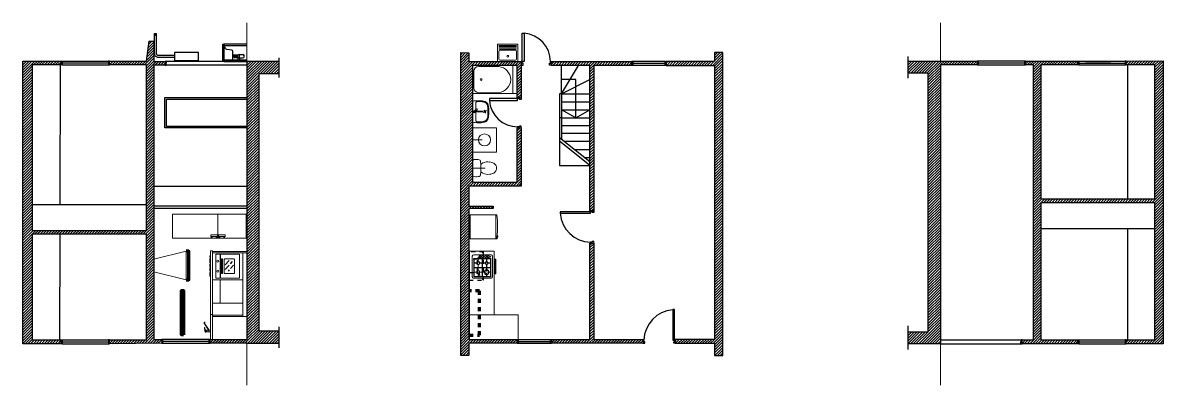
# Model space of a CAD drawing. Header units: metres. Extents: x -1.7 to 60.7, y -1.7 to 73.3.
# Drawn here: x 32.41 to 60.7, y 28.2 to 37.2 of the extents above; entities that cross this region are included whole.
import ezdxf

# ---------------------------------------------------------------- set-up
doc = ezdxf.new("R2010")
doc.units = ezdxf.units.M
doc.header["$LTSCALE"] = 5
doc.header["$MEASUREMENT"] = 0
for name, pattern in [('ACAD_ISO02W100', [15, 12, -3]), ('CENTER', [2, 1.25, -0.25, 0.25, -0.25]), ('HIDDEN', [0.375, 0.25, -0.125]), ('TRATTOPUNTO', [1, 0.5, -0.25, 0, -0.25])]:
    doc.linetypes.add(name, pattern=pattern)
for name, color, linetype, lineweight in [('A-ELEV-IDEN', 3, 'HIDDEN', 18), ('A-ELEV-MBE2', 4, 'Continuous', 25), ('A-FURN', 8, 'Continuous', 18), ('linea_terra', 160, 'Continuous', 18)]:
    doc.layers.add(name, color=color, linetype=linetype, lineweight=lineweight)
for name, color, linetype in [('campitura', 253, 'Continuous'), ('muri dietro', 130, 'Continuous'), ('muro sezione', 10, 'Continuous'), ('porte_finestre', 80, 'Continuous'), ('riflessi vetro', 253, 'Continuous')]:
    doc.layers.add(name, color=color, linetype=linetype)
pattern_1 = [(225, (42.231833, 29.31999), (0.03358757, -0.03358757), [])]

msp = doc.modelspace()

# ---------------------------------------------------------------- hatches: boundary and pattern name
at = {"layer": 'campitura'}
h = msp.add_hatch(dxfattribs=at)
h.set_pattern_fill('ANSI31', color=256, scale=0.38)
h.set_pattern_definition(pattern_1)
h.paths.add_polyline_path([(32.406, 29.228), (32.638, 29.228), (33.357, 29.228), (33.357, 29.323), (32.638, 29.323), (32.638, 31.946), (35.472, 31.945), (35.472, 29.323), (34.557, 29.323), (34.557, 29.227), (35.852, 29.238), (35.852, 29.334), (35.657, 29.334), (35.657, 36.141), (35.937, 36.141), (35.937, 36.237), (35.657, 36.237), (35.657, 36.737), (35.537, 36.737), (35.477, 36.247), (34.557, 36.247), (34.557, 36.151), (35.472, 36.151), (35.472, 32.041), (32.638, 32.041), (32.638, 36.151), (33.357, 36.151), (33.357, 36.247), (32.638, 36.247), (32.406, 36.247)])
h.paths.add_polyline_path([(37.052, 29.238), (37.967, 29.238), (37.967, 29.334), (37.052, 29.334)])
h = msp.add_hatch(dxfattribs=at)
h.set_pattern_fill('ANSI31', color=256, scale=0.38)
h.set_pattern_definition(pattern_1)
h.paths.add_polyline_path([(37.967, 29.334), (37.967, 29.238), (38.267, 29.238), (38.767, 29.238), (38.767, 29.538), (38.267, 29.538), (38.267, 35.937), (38.767, 35.937), (38.767, 36.237), (37.967, 36.237)])
h = msp.add_hatch(dxfattribs=at)
h.set_pattern_fill('ANSI31', color=256, scale=0.38)
h.set_pattern_definition(pattern_1)
h.paths.add_polyline_path([(45.521, 36.14), (46.474, 36.14), (46.474, 32.528), (46.569, 32.528), (46.569, 36.14), (47.519, 36.14), (47.519, 36.236), (45.521, 36.236)])
h.paths.add_polyline_path([(48.369, 36.14), (49.569, 36.14), (49.569, 29.333), (48.594, 29.333), (48.594, 29.317), (48.594, 29.317), (48.594, 29.237), (49.569, 29.237), (49.569, 28.937), (49.773, 28.937), (49.773, 36.459), (49.569, 36.46), (49.569, 36.236), (48.369, 36.236)])
h.paths.add_polyline_path([(45.524, 29.237), (47.794, 29.237), (47.794, 29.333), (46.569, 29.333), (46.569, 31.728), (46.474, 31.728), (46.474, 29.333), (45.524, 29.333)])
h.paths.add_polyline_path([(43.27, 28.937), (43.474, 28.937), (43.474, 29.237), (44.674, 29.237), (44.674, 29.333), (43.474, 29.333), (43.474, 32.584), (44.075, 32.584), (44.075, 32.641), (43.474, 32.641), (43.474, 33.141), (44.771, 33.141), (44.771, 34.588), (44.672, 34.588), (44.672, 33.238), (43.561, 33.238), (43.561, 36.138), (44.674, 36.138), (44.674, 35.338), (44.771, 35.338), (44.771, 36.236), (43.474, 36.236), (43.474, 36.454), (43.27, 36.46)])
h = msp.add_hatch(dxfattribs=at)
h.set_pattern_fill('ANSI31', color=256, scale=0.38)
h.set_pattern_definition(pattern_1)
h.paths.add_polyline_path([(54.371, 35.946), (54.871, 35.946), (54.871, 29.526), (54.371, 29.526), (54.371, 29.226), (54.871, 29.226), (55.171, 29.226), (55.171, 36.15), (55.171, 36.246), (54.371, 36.246)])
h = msp.add_hatch(dxfattribs=at)
h.set_pattern_fill('ANSI31', color=256, scale=0.38)
h.set_pattern_definition(pattern_1)
h.paths.add_polyline_path([(55.171, 36.15), (56.086, 36.15), (56.086, 36.246), (55.171, 36.246)])
h.paths.add_polyline_path([(57.481, 29.323), (57.196, 29.323), (57.196, 29.226), (58.581, 29.226), (58.581, 29.322), (57.666, 29.322), (57.666, 32.727), (58.436, 32.727), (60.49, 32.727), (60.49, 29.322), (59.781, 29.322), (59.781, 29.226), (60.698, 29.226), (60.698, 36.256), (59.781, 36.246), (59.781, 36.151), (60.49, 36.151), (60.49, 32.822), (57.666, 32.822), (57.666, 36.151), (58.581, 36.15), (58.581, 36.246), (57.66, 36.246), (57.286, 36.246), (57.286, 36.15), (57.481, 36.15)])

# ---------------------------------------------------------------- linework, layer by layer
for p, q in [((33.382, 36.247), (34.532, 36.247)), ((48.344, 36.236), (47.519, 36.236)), ((58.606, 36.246), (59.756, 36.246)), ((33.382, 36.199), (34.532, 36.199)), ((33.382, 36.151), (34.532, 36.151)), ((48.344, 36.14), (47.519, 36.14)), ((58.606, 36.198), (59.756, 36.198)), ((58.606, 36.15), (59.756, 36.151)), ((45.724, 35.436), (45.724, 34.836)), ((45.774, 35.436), (45.774, 34.836)), ((45.774, 34.836), (45.724, 34.836)), ((45.724, 34.836), (45.724, 34.341)), ((45.774, 34.836), (45.774, 34.301)), ((45.774, 34.644), (46.474, 34.644)), ((45.724, 33.654), (46.474, 33.654)), ((33.382, 29.323), (34.532, 29.323)), ((33.382, 29.275), (34.532, 29.275)), ((33.382, 29.227), (34.532, 29.227)), ((44.674, 29.333), (45.524, 29.333)), ((44.674, 29.237), (45.524, 29.237)), ((58.606, 29.322), (59.756, 29.322)), ((58.606, 29.274), (59.756, 29.274)), ((58.606, 29.226), (59.756, 29.226))]:
    msp.add_line(p, q)
at = {"linetype": 'TRATTOPUNTO'}
for p, q in [((38.767, 35.837), (38.767, 36.326)), ((54.371, 35.818), (54.371, 36.356)), ((38.767, 29.129), (38.767, 29.643)), ((54.371, 29.08), (54.371, 29.672))]:
    msp.add_line(p, q, dxfattribs=at)
at = {"ltscale": 0.1}
for p, q in [((33.897, 36.199), (34.532, 36.199)), ((58.769, 36.199), (59.403, 36.199)), ((33.897, 29.275), (34.532, 29.275)), ((58.769, 29.275), (59.403, 29.275))]:
    msp.add_line(p, q, dxfattribs=at)
at = {"linetype": 'Continuous'}
for p, q in [((48.344, 36.188), (47.545, 36.188)), ((44.699, 29.286), (45.499, 29.286))]:
    msp.add_line(p, q, dxfattribs=at)
at = {"linetype": 'HIDDEN'}
msp.add_line((45.724, 34.341), (45.724, 33.654), dxfattribs=at)
for points in [[(33.357, 36.247), (33.382, 36.247), (33.382, 36.151), (33.357, 36.151)], [(34.557, 36.247), (34.532, 36.247), (34.532, 36.151), (34.557, 36.151)], [(47.544, 36.14), (47.519, 36.14), (47.519, 36.236), (47.544, 36.236)], [(48.369, 36.14), (48.344, 36.14), (48.344, 36.236), (48.369, 36.236)], [(58.581, 36.246), (58.606, 36.246), (58.606, 36.15), (58.581, 36.15)], [(59.781, 36.247), (59.756, 36.247), (59.756, 36.151), (59.781, 36.151)], [(33.357, 29.323), (33.382, 29.323), (33.382, 29.227), (33.357, 29.227)], [(34.557, 29.323), (34.532, 29.323), (34.532, 29.227), (34.557, 29.227)], [(44.674, 29.333), (44.699, 29.333), (44.699, 29.237), (44.674, 29.237)], [(45.499, 29.333), (45.524, 29.333), (45.524, 29.237), (45.499, 29.237)], [(58.581, 29.322), (58.606, 29.322), (58.606, 29.226), (58.581, 29.226)], [(59.781, 29.322), (59.756, 29.322), (59.756, 29.226), (59.781, 29.226)]]:
    msp.add_lwpolyline(points, close=True)
for points in [[(35.937, 36.141), (35.962, 36.141), (35.962, 36.191), (35.972, 36.191), (35.972, 36.237), (35.937, 36.237), (35.937, 36.141)], [(56.086, 36.15), (57.286, 36.15), (57.286, 36.246), (56.086, 36.246)], [(56.116, 36.15), (56.116, 36.246)], [(57.256, 36.246), (57.256, 36.15)], [(45.774, 35.436), (45.774, 36.14)], [(45.774, 35.436), (46.193, 36.14)], [(57.256, 36.198), (56.116, 36.198)], [(45.774, 35.436), (46.474, 35.792)], [(46.124, 34.836), (46.124, 35.788), (45.774, 35.788)], [(45.774, 35.436), (45.724, 35.436)], [(45.774, 35.436), (46.474, 35.436)], [(45.774, 35.236), (46.474, 35.236)], [(45.774, 35.036), (46.474, 35.036)], [(46.124, 34.836), (45.774, 35.036)], [(45.774, 34.836), (46.474, 34.836)], [(46.124, 34.836), (46.474, 35.036)], [(45.774, 34.454), (46.474, 34.454)], [(45.833, 34.254), (46.474, 34.254)], [(46.083, 34.054), (46.474, 34.054)], [(46.333, 33.854), (46.474, 33.854)], [(35.852, 29.238), (37.052, 29.238), (37.052, 29.334), (35.852, 29.334)], [(35.882, 29.238), (35.882, 29.334)], [(37.022, 29.285), (35.882, 29.285)], [(37.022, 29.334), (37.022, 29.238)], [(57.196, 29.322), (57.171, 29.322), (57.171, 29.272), (57.161, 29.272), (57.161, 29.226), (57.196, 29.226), (57.196, 29.322)]]:
    msp.add_lwpolyline(points)
for points in [[(46.474, 33.741), (45.724, 34.341)], [(46.474, 33.654), (45.724, 34.254)]]:
    msp.add_lwpolyline(points, dxfattribs=at)
at = {"layer": 'A-ELEV-IDEN', "linetype": 'Continuous'}
msp.add_lwpolyline([(37.967, 36.117), (37.967, 36.237)], dxfattribs=at)
at = {"layer": 'A-ELEV-MBE2'}
msp.add_line((43.561, 35.438), (43.561, 33.238), dxfattribs=at)
at = {"layer": 'A-FURN'}
for p, q in [((44.186, 36.661), (44.186, 36.241)), ((44.681, 36.666), (44.191, 36.666)), ((44.656, 36.636), (44.216, 36.636)), ((44.656, 36.606), (44.216, 36.606)), ((44.656, 36.576), (44.216, 36.576)), ((44.656, 36.546), (44.216, 36.546)), ((44.626, 36.516), (44.246, 36.516)), ((44.686, 36.241), (44.686, 36.661)), ((44.216, 36.486), (44.216, 36.296)), ((44.246, 36.266), (44.626, 36.266)), ((44.656, 36.296), (44.656, 36.486)), ((43.597, 35.993), (43.597, 35.787)), ((43.717, 36.113), (44.218, 36.113)), ((44.561, 35.437), (44.561, 36.137)), ((43.597, 35.581), (43.597, 35.787)), ((43.561, 35.437), (44.561, 35.437)), ((43.717, 35.461), (44.218, 35.461)), ((44.561, 35.437), (44.674, 35.437)), ((43.568, 35.251), (43.561, 35.25)), ((43.604, 35.255), (43.568, 35.251)), ((43.629, 35.258), (43.604, 35.255)), ((43.667, 35.261), (43.629, 35.258)), ((43.643, 35.192), (43.642, 35.18)), ((43.642, 35.043), (43.642, 35.18)), ((43.646, 35.216), (43.643, 35.204)), ((43.643, 35.204), (43.643, 35.192)), ((43.652, 35.225), (43.646, 35.216)), ((43.66, 35.233), (43.652, 35.225)), ((43.672, 35.238), (43.66, 35.233)), ((43.698, 35.262), (43.667, 35.261)), ((43.69, 35.241), (43.672, 35.238)), ((43.713, 35.242), (43.69, 35.241)), ((43.735, 35.263), (43.698, 35.262)), ((43.735, 35.242), (43.713, 35.242)), ((43.76, 35.263), (43.735, 35.263)), ((43.766, 35.241), (43.735, 35.242)), ((43.779, 35.261), (43.76, 35.263)), ((43.784, 35.24), (43.766, 35.241)), ((43.813, 35.257), (43.779, 35.261)), ((43.803, 35.237), (43.784, 35.24)), ((43.824, 35.234), (43.803, 35.237)), ((43.837, 35.252), (43.813, 35.257)), ((43.841, 35.23), (43.824, 35.234)), ((43.862, 35.246), (43.837, 35.252)), ((43.856, 35.226), (43.841, 35.23)), ((43.871, 35.221), (43.856, 35.226)), ((43.875, 35.242), (43.862, 35.246)), ((43.884, 35.214), (43.871, 35.221)), ((43.888, 35.236), (43.875, 35.242)), ((43.897, 35.205), (43.884, 35.214)), ((43.899, 35.229), (43.888, 35.236)), ((43.904, 35.198), (43.897, 35.205)), ((43.91, 35.221), (43.899, 35.229)), ((43.911, 35.191), (43.904, 35.198)), ((43.921, 35.211), (43.91, 35.221)), ((43.917, 35.183), (43.911, 35.191)), ((43.922, 35.174), (43.917, 35.183)), ((43.929, 35.202), (43.921, 35.211)), ((43.927, 35.165), (43.922, 35.174)), ((43.931, 35.155), (43.927, 35.165)), ((43.936, 35.192), (43.929, 35.202)), ((43.934, 35.143), (43.931, 35.155)), ((43.936, 35.13), (43.934, 35.143)), ((43.942, 35.181), (43.936, 35.192)), ((43.939, 35.115), (43.936, 35.13)), ((43.941, 35.099), (43.939, 35.115)), ((43.942, 35.081), (43.941, 35.099)), ((43.947, 35.171), (43.942, 35.181)), ((43.951, 35.159), (43.947, 35.171)), ((43.955, 35.147), (43.951, 35.159)), ((43.958, 35.13), (43.955, 35.147)), ((43.96, 35.111), (43.958, 35.13)), ((43.963, 35.091), (43.96, 35.111)), ((43.964, 35.07), (43.963, 35.091)), ((43.603, 34.994), (43.654, 35.058)), ((43.614, 34.983), (43.677, 35.037)), ((43.633, 34.978), (43.799, 34.982)), ((43.634, 35), (43.799, 35.004)), ((43.642, 35), (43.642, 35.007)), ((43.642, 34.978), (43.642, 34.797)), ((43.773, 34.981), (43.772, 35.003)), ((43.912, 35.019), (43.83, 34.967)), ((43.847, 35.03), (43.897, 34.952)), ((43.922, 34.803), (43.917, 34.794)), ((43.927, 34.812), (43.922, 34.803)), ((43.931, 34.822), (43.927, 34.812)), ((43.934, 34.834), (43.931, 34.822)), ((43.936, 34.847), (43.934, 34.834)), ((43.939, 34.862), (43.936, 34.847)), ((43.941, 34.878), (43.939, 34.862)), ((43.942, 34.896), (43.941, 34.878)), ((43.943, 35.065), (43.942, 35.081)), ((43.943, 34.912), (43.942, 34.896)), ((43.942, 34.795), (43.947, 34.806)), ((43.944, 35.047), (43.943, 35.065)), ((43.944, 34.93), (43.943, 34.912)), ((43.945, 35.027), (43.944, 35.047)), ((43.945, 34.95), (43.944, 34.93)), ((43.945, 35.006), (43.945, 35.027)), ((43.945, 34.988), (43.945, 35.006)), ((43.945, 34.988), (43.945, 34.971)), ((43.945, 34.971), (43.945, 34.95)), ((43.947, 34.806), (43.951, 34.818)), ((43.951, 34.818), (43.955, 34.83)), ((43.955, 34.83), (43.958, 34.847)), ((43.958, 34.847), (43.96, 34.866)), ((43.96, 34.866), (43.963, 34.886)), ((43.963, 34.886), (43.964, 34.907)), ((43.965, 35.05), (43.964, 35.071)), ((43.964, 34.906), (43.965, 34.927)), ((43.966, 35.027), (43.965, 35.05)), ((43.965, 34.927), (43.966, 34.95)), ((43.966, 35.004), (43.966, 35.028)), ((43.966, 34.988), (43.966, 35.004)), ((43.966, 34.973), (43.966, 34.988)), ((43.966, 34.949), (43.966, 34.973)), ((43.561, 34.727), (43.568, 34.726)), ((43.568, 34.726), (43.604, 34.722)), ((43.604, 34.722), (43.629, 34.719)), ((43.629, 34.719), (43.667, 34.716)), ((43.643, 34.785), (43.642, 34.797)), ((43.643, 34.773), (43.643, 34.785)), ((43.646, 34.761), (43.643, 34.773)), ((43.652, 34.752), (43.646, 34.761)), ((43.66, 34.744), (43.652, 34.752)), ((43.672, 34.738), (43.66, 34.744)), ((43.667, 34.716), (43.698, 34.715)), ((43.69, 34.736), (43.672, 34.738)), ((43.713, 34.735), (43.69, 34.736)), ((43.698, 34.715), (43.735, 34.713)), ((43.735, 34.734), (43.713, 34.735)), ((43.766, 34.736), (43.735, 34.734)), ((43.735, 34.713), (43.76, 34.714)), ((43.76, 34.714), (43.779, 34.716)), ((43.784, 34.737), (43.766, 34.736)), ((43.779, 34.716), (43.813, 34.72)), ((43.803, 34.74), (43.784, 34.737)), ((43.824, 34.743), (43.803, 34.74)), ((43.813, 34.72), (43.837, 34.725)), ((43.841, 34.747), (43.824, 34.743)), ((43.837, 34.725), (43.862, 34.731)), ((43.856, 34.751), (43.841, 34.747)), ((43.871, 34.756), (43.856, 34.751)), ((43.862, 34.731), (43.875, 34.735)), ((43.884, 34.763), (43.871, 34.756)), ((43.875, 34.735), (43.888, 34.741)), ((43.897, 34.772), (43.884, 34.763)), ((43.888, 34.741), (43.899, 34.748)), ((43.904, 34.779), (43.897, 34.772)), ((43.899, 34.748), (43.91, 34.756)), ((43.911, 34.786), (43.904, 34.779)), ((43.91, 34.756), (43.921, 34.766)), ((43.917, 34.794), (43.911, 34.786)), ((43.921, 34.766), (43.929, 34.775)), ((43.929, 34.775), (43.936, 34.785)), ((43.936, 34.785), (43.942, 34.795)), ((43.772, 33.588), (43.772, 33.683)), ((43.775, 33.687), (43.823, 33.717)), ((43.88, 33.588), (43.561, 33.588)), ((43.772, 33.588), (43.772, 33.494)), ((43.775, 33.49), (43.823, 33.46)), ((37.246, 32.445), (37.247, 31.852)), ((37.967, 32.504), (37.967, 31.964)), ((55.171, 32.504), (55.171, 31.964)), ((37.967, 31.454), (37.967, 30.914)), ((43.491, 31.528), (44.101, 31.528)), ((44.101, 31.528), (44.101, 29.943)), ((55.171, 31.453), (55.171, 30.913)), ((37.045, 31.264), (37.045, 31.345)), ((37.045, 31.264), (37.05, 31.264)), ((37.045, 31.135), (37.045, 31.215)), ((37.045, 31.215), (37.05, 31.215)), ((37.05, 31.264), (37.057, 31.285)), ((37.05, 31.215), (37.057, 31.195)), ((37.051, 31.295), (37.057, 31.335)), ((37.051, 31.185), (37.057, 31.145)), ((37.06, 31.295), (37.06, 31.335)), ((37.06, 31.245), (37.06, 31.285)), ((37.06, 31.195), (37.06, 31.235)), ((37.06, 31.145), (37.06, 31.185)), ((43.598, 31.133), (43.598, 31.324)), ((43.602, 31.133), (43.602, 31.324)), ((43.612, 31.338), (43.806, 31.338)), ((43.612, 31.334), (43.806, 31.334)), ((43.68, 31.232), (43.68, 31.229)), ((43.705, 31.254), (43.701, 31.254)), ((43.701, 31.207), (43.705, 31.207)), ((43.727, 31.229), (43.727, 31.232)), ((43.805, 31.334), (43.805, 30.9)), ((44.001, 31.338), (43.806, 31.338)), ((44.001, 31.334), (43.806, 31.334)), ((43.808, 31.334), (43.808, 30.9)), ((43.89, 31.232), (43.89, 31.229)), ((43.937, 31.229), (43.937, 31.232)), ((37.045, 31.034), (37.045, 31.114)), ((37.045, 31.034), (37.05, 31.034)), ((37.045, 30.904), (37.045, 30.985)), ((37.045, 30.985), (37.05, 30.985)), ((37.05, 31.034), (37.057, 31.054)), ((37.05, 30.985), (37.057, 30.964)), ((37.051, 31.064), (37.057, 31.104)), ((37.051, 30.954), (37.057, 30.914)), ((37.06, 31.064), (37.06, 31.104)), ((37.06, 31.014), (37.06, 31.054)), ((37.06, 30.964), (37.06, 31.004)), ((37.06, 30.914), (37.06, 30.954)), ((43.598, 31.102), (43.598, 30.91)), ((43.602, 31.102), (43.602, 30.91)), ((43.612, 30.9), (43.806, 30.9)), ((43.612, 30.897), (43.806, 30.897)), ((44.001, 30.9), (43.806, 30.9)), ((44.001, 30.897), (43.806, 30.897))]:
    msp.add_line(p, q, dxfattribs=at)
for points in [[(43.561, 34.588), (43.561, 33.988), (44.156, 33.988), (44.156, 34.588), (43.561, 34.588)], [(43.561, 34.288), (43.803, 34.288)], [(37.947, 31.852), (37.947, 31.852), (36.122, 31.851), (36.121, 32.446), (37.946, 32.447), (37.947, 31.852)], [(37.947, 32.438), (37.967, 32.438), (37.967, 32.417), (37.947, 32.417)], [(43.508, 32.426), (44.164, 32.426)], [(44.164, 31.831), (43.508, 31.831), (43.508, 32.426)], [(44.145, 32.426), (44.145, 32.426), (44.145, 31.831)], [(37.239, 31.891), (37.239, 31.931), (37.068, 31.931), (37.068, 31.891), (37.239, 31.891)], [(37.103, 31.851), (37.103, 31.851), (37.103, 31.891), (37.082, 31.891), (37.082, 31.851)], [(37.224, 31.852), (37.224, 31.852), (37.224, 31.891), (37.203, 31.891), (37.203, 31.852)], [(37.428, 31.892), (37.428, 31.932), (37.258, 31.932), (37.258, 31.892), (37.428, 31.892)], [(37.293, 31.852), (37.293, 31.852), (37.293, 31.892), (37.272, 31.892), (37.272, 31.852)], [(37.413, 31.852), (37.413, 31.852), (37.413, 31.892), (37.393, 31.892), (37.393, 31.852)], [(37.947, 31.861), (37.967, 31.861), (37.967, 31.882), (37.947, 31.882)], [(44.164, 31.831), (44.172, 31.831), (44.172, 31.831)], [(35.657, 31.011), (36.463, 30.813), (36.463, 31.522), (35.657, 31.327)], [(37.116, 29.951), (37.116, 31.536), (37.065, 31.536), (37.065, 29.951)], [(37.116, 31.515), (37.967, 31.515), (37.967, 31.515)], [(37.116, 31.485), (37.965, 31.485)], [(37.782, 31.448), (37.782, 31.448), (37.782, 30.854), (37.193, 30.854), (37.193, 31.448), (37.782, 31.448)], [(37.301, 30.854), (37.301, 31.448)], [(37.311, 30.854), (37.311, 31.448)], [(37.865, 29.931), (37.865, 31.485)], [(37.965, 29.903), (37.965, 31.515)], [(37.967, 30.884), (37.967, 31.484)], [(43.491, 29.335), (43.491, 31.528)], [(37.065, 31.335), (37.045, 31.335), (37.045, 31.345), (37.065, 31.345)], [(37.065, 31.285), (37.045, 31.285), (37.045, 31.295), (37.065, 31.295)], [(37.065, 31.235), (37.045, 31.235), (37.045, 31.245), (37.065, 31.245)], [(37.065, 31.185), (37.045, 31.185), (37.045, 31.195), (37.065, 31.195)], [(37.065, 31.135), (37.045, 31.135), (37.045, 31.145), (37.065, 31.145)], [(37.338, 30.967), (37.359, 30.967), (37.359, 31.335), (37.338, 31.335), (37.338, 30.967)], [(43.602, 31.232), (43.68, 31.232)], [(43.602, 31.229), (43.602, 31.229), (43.68, 31.229)], [(43.612, 31.122), (43.701, 31.122)], [(43.701, 31.254), (43.701, 31.334)], [(43.701, 31.027), (43.701, 31.207)], [(43.705, 31.254), (43.705, 31.334)], [(43.705, 31.027), (43.705, 31.207)], [(43.705, 31.122), (43.805, 31.122)], [(43.727, 31.232), (43.89, 31.232)], [(43.727, 31.229), (43.89, 31.229)], [(43.808, 31.122), (43.911, 31.122)], [(43.911, 31.254), (43.911, 31.334)], [(43.911, 31.254), (43.915, 31.254)], [(43.911, 31.027), (43.911, 31.207)], [(43.911, 31.207), (43.915, 31.207)], [(43.915, 31.254), (43.915, 31.334)], [(43.915, 31.027), (43.915, 31.207)], [(43.937, 31.232), (44.011, 31.232)], [(43.937, 31.229), (44.011, 31.229)], [(44.101, 30.96), (44.101, 30.96), (44.141, 30.96), (44.141, 31.328), (44.101, 31.328)], [(44.101, 30.98), (44.121, 30.98), (44.121, 31.308), (44.101, 31.308)], [(37.065, 31.104), (37.045, 31.104), (37.045, 31.114), (37.065, 31.114)], [(37.065, 31.054), (37.045, 31.054), (37.045, 31.064), (37.065, 31.064)], [(37.065, 31.004), (37.045, 31.004), (37.045, 31.014), (37.065, 31.014)], [(37.065, 30.954), (37.045, 30.954), (37.045, 30.964), (37.065, 30.964)], [(37.065, 30.904), (37.045, 30.904), (37.045, 30.914), (37.065, 30.914)], [(43.602, 31.005), (43.602, 31.005), (43.68, 31.005)], [(43.602, 31.002), (43.68, 31.002)], [(43.612, 31.119), (43.701, 31.119)], [(43.612, 31.115), (43.701, 31.115)], [(43.612, 31.112), (43.701, 31.112)], [(43.68, 31.002), (43.68, 31.005)], [(43.701, 31.027), (43.705, 31.027)], [(43.701, 30.9), (43.701, 30.98)], [(43.701, 30.98), (43.705, 30.98)], [(43.705, 31.119), (43.805, 31.119)], [(43.705, 31.115), (43.805, 31.115)], [(43.705, 31.112), (43.805, 31.112)], [(43.705, 30.9), (43.705, 30.98)], [(43.726, 31.005), (43.89, 31.005)], [(43.726, 31.002), (43.726, 31.005)], [(43.726, 31.002), (43.89, 31.002)], [(43.808, 31.119), (43.911, 31.119)], [(43.808, 31.115), (43.911, 31.115)], [(43.808, 31.112), (43.911, 31.112)], [(43.89, 31.005), (43.89, 31.002)], [(43.911, 31.027), (43.915, 31.027)], [(43.911, 30.9), (43.911, 30.98)], [(43.911, 30.98), (43.915, 30.98)], [(43.915, 30.9), (43.915, 30.98)], [(43.937, 31.005), (44.011, 31.005)], [(43.937, 31.005), (43.937, 31.002)], [(43.937, 31.002), (44.011, 31.002)], [(37.116, 30.817), (37.865, 30.817)], [(37.305, 30.237), (37.305, 30.817)], [(37.116, 30.237), (37.865, 30.237)], [(37.967, 30.134), (37.967, 30.104)], [(55.171, 30.133), (55.171, 30.103)], [(36.922, 29.747), (36.922, 29.761)], [(37.065, 29.339), (37.065, 29.953), (37.116, 29.953)], [(37.116, 29.339), (37.116, 29.953)], [(37.116, 29.88), (37.116, 29.951)], [(37.116, 29.933), (37.116, 29.933), (37.865, 29.933), (37.865, 29.903)], [(37.116, 29.903), (37.865, 29.903)], [(37.865, 29.903), (37.965, 29.903), (37.965, 29.339)], [(43.491, 29.943), (44.693, 29.943), (44.693, 29.333), (43.974, 29.333)], [(37.056, 29.523), (36.946, 29.523), (36.946, 29.564), (37.056, 29.564)], [(36.966, 29.523), (36.966, 29.564)], [(37.005, 29.523), (37.005, 29.564)], [(37.065, 29.519), (37.056, 29.519), (37.056, 29.569), (37.065, 29.569), (37.065, 29.519)], [(55.171, 29.333), (55.171, 29.363)]]:
    msp.add_lwpolyline(points, dxfattribs=at)
for points in [[(44.169, 31.871), (44.176, 31.871, 0.416684), (44.189, 31.885), (44.189, 31.898, 0.409441), (44.176, 31.911), (44.174, 31.911)], [(37.065, 31.379), (37.054, 31.379, -0.414214), (37.05, 31.382), (37.05, 31.405, -0.414214), (37.054, 31.409), (37.065, 31.409)], [(43.592, 30.854, -0.414575), (43.556, 30.89), (43.557, 31.398, -0.413852), (43.592, 31.434), (44.021, 31.434, -0.414214), (44.057, 31.398), (44.057, 30.89, -0.414214), (44.021, 30.854), (43.592, 30.854)], [(37.065, 31.386), (37.058, 31.386, -0.414214), (37.055, 31.389), (37.055, 31.399, -0.414214), (37.058, 31.402), (37.065, 31.402)], [(43.592, 31.33), (43.592, 31.33, -0.406536), (43.606, 31.344), (44.007, 31.344, -0.414214), (44.021, 31.33), (44.021, 31.215)], [(44.021, 31.215), (44.021, 30.904, -0.414217), (44.007, 30.89), (43.606, 30.89, -0.41464), (43.592, 30.904), (43.592, 31.33)], [(43.915, 31.119), (44.001, 31.119, 0.414214), (44.015, 31.133), (44.015, 31.324, 0.414214), (44.001, 31.338)], [(43.915, 31.122), (44.001, 31.122, 0.414214), (44.011, 31.133), (44.011, 31.324, 0.414214), (44.001, 31.334)], [(43.915, 31.115), (44.001, 31.115, -0.414214), (44.015, 31.102), (44.015, 30.91, -0.414214), (44.001, 30.897)], [(43.915, 31.112), (44.001, 31.112, -0.414214), (44.011, 31.102), (44.011, 30.91, -0.414214), (44.001, 30.9)], [(37.007, 29.564), (37.007, 29.564, 0.414214), (37.012, 29.569), (37.012, 29.569, 0.153379), (37.012, 29.572), (36.914, 29.72, -0.147311), (36.905, 29.747), (36.905, 29.758, -0.414214), (36.91, 29.763), (36.913, 29.763, -0.414214), (36.915, 29.761), (36.915, 29.747, 0.147311), (36.922, 29.725), (37.029, 29.564)], [(36.915, 29.761), (36.922, 29.761, -0.414214), (36.924, 29.759), (36.924, 29.749, -0.414214), (36.922, 29.747), (36.915, 29.747)], [(36.93, 29.519, -0.052332), (36.912, 29.625, -0.434589), (36.917, 29.631), (36.918, 29.631, -0.401707), (36.922, 29.627), (36.922, 29.627)], [(36.922, 29.627, 0.044905), (36.931, 29.567, -5.336762)], [(36.946, 29.564), (36.946, 29.565, 0.414214), (36.942, 29.569), (36.93, 29.569)], [(36.946, 29.523), (36.946, 29.518, -0.414214), (36.941, 29.513), (36.936, 29.513, -0.308692), (36.931, 29.516), (36.93, 29.519)]]:
    msp.add_lwpolyline(points, format="xyb", dxfattribs=at)
at = {"layer": 'A-FURN', "lineweight": 100}
for points in [[(36.463, 30.813), (36.526, 30.813), (36.526, 31.522), (36.463, 31.522)], [(36.396, 29.447), (36.346, 29.447), (36.346, 30.546), (36.396, 30.546), (36.396, 29.447)]]:
    msp.add_lwpolyline(points, dxfattribs=at)
at = {"layer": 'A-FURN'}
msp.add_lwpolyline([(37.4, 30.991), (37.4, 31.311, -0.414214), (37.424, 31.335), (37.633, 31.335, -0.414214), (37.657, 31.311), (37.657, 30.991, -0.414214), (37.633, 30.967), (37.424, 30.967, -0.414214)], format="xyb", close=True, dxfattribs=at)
for centre, radius in [((44.436, 36.366), 0.0224), ((43.777, 35.787), 0.0213), ((43.871, 34.993), 0.0232), ((43.861, 34.288), 0.15), ((43.749, 31.387), 0.0273), ((43.749, 31.387), 0.0205), ((43.817, 31.387), 0.0273), ((43.817, 31.387), 0.0205), ((43.887, 31.387), 0.0273), ((43.887, 31.387), 0.0205), ((43.955, 31.387), 0.0273), ((43.955, 31.387), 0.0205), ((37.246, 31.275), 0.025), ((44.005, 31.387), 0.00775), ((37.246, 31.027), 0.025)]:
    msp.add_circle(centre, radius, dxfattribs=at)
for centre, radius, start, end in [((44.191, 36.661), 0.005, 90, 180), ((44.246, 36.486), 0.03, 90, 180), ((44.626, 36.486), 0.03, 0, 90), ((44.681, 36.661), 0.005, 0, 90), ((44.246, 36.296), 0.03, 180, 270), ((44.626, 36.296), 0.03, 270, 0), ((43.717, 35.993), 0.12, 90, 180), ((44.169, 35.773), 0.343, 2.2648, 81.7406), ((44.169, 35.8), 0.343, 278.2594, 357.7352), ((43.717, 35.581), 0.12, 180, 270), ((43.609, 34.988), 0.0261, 68.7108, 23.9674), ((43.609, 34.988), 0.00764, 136.3391, 316.3391), ((43.665, 35.048), 0.0154, 316.3391, 136.3391), ((43.799, 34.993), 0.0109, 271.3391, 91.3391), ((43.989, 35.072), 0.025, 182.8069, 183.7647), ((43.989, 34.905), 0.025, 176.2353, 177.1931), ((43.99, 35.051), 0.025, 181.9684, 182.8069), ((43.99, 34.926), 0.025, 177.1931, 178.0316), ((43.991, 35.028), 0.025, 181.0739, 181.9684), ((43.991, 35.004), 0.025, 180.3184, 181.0739), ((43.991, 34.949), 0.025, 178.0316, 178.9261), ((46.204, 33.588), 2.643, 176.2554, 183.7446), ((43.609, 33.758), 0.042, 96.3359, 176.2554), ((43.651, 33.374), 0.429, 79.2548, 96.3359), ((43.724, 33.756), 0.04, 4.9403, 79.2548), ((41.787, 33.588), 1.984, 355.0597, 4.9403), ((43.777, 33.683), 0.005, 118.0226, 180), ((43.947, 33.443), 0.3, 81.7931, 114.4382), ((43.944, 33.385), 0.358, 65.4756, 82.5568), ((44.005, 33.581), 0.157, 2.6552, 56.0211), ((43.609, 33.419), 0.042, 183.7446, 263.6641), ((43.724, 33.421), 0.04, 280.7452, 355.0597), ((43.777, 33.494), 0.005, 180, 241.9774), ((43.947, 33.733), 0.3, 245.5618, 278.2069), ((43.944, 33.792), 0.358, 277.4432, 294.5244), ((44.005, 33.596), 0.157, 303.9789, 357.3448), ((43.651, 33.803), 0.429, 263.6641, 280.7452), ((42.093, 32.129), 2.092, 352.9241, 8.1754), ((42.093, 32.129), 2.092, 351.8246, 352.9241), ((42.725, 32.047), 1.462, 351.5078, 353.081), ((43.612, 31.324), 0.0137, 90, 180), ((43.612, 31.133), 0.0137, 180, 270), ((43.612, 31.324), 0.0102, 90, 180), ((43.612, 31.133), 0.0102, 180, 270), ((43.703, 31.231), 0.0441, 93.3381, 177.0499), ((43.703, 31.231), 0.0441, 182.9257, 266.6646), ((43.703, 31.231), 0.0341, 93.3381, 177.0499), ((43.703, 31.231), 0.0341, 182.9257, 266.6646), ((43.703, 31.231), 0.0441, 2.9622, 87.4621), ((43.703, 31.231), 0.0341, 2.9622, 87.4621), ((43.703, 31.231), 0.0341, 272.5406, 357.0864), ((43.703, 31.231), 0.0441, 272.5406, 357.0864), ((43.914, 31.231), 0.0352, 95.308, 175.9515), ((43.914, 31.231), 0.0352, 183.9107, 264.6962), ((43.914, 31.231), 0.0252, 95.308, 175.9515), ((43.914, 31.231), 0.0252, 183.9107, 264.6962), ((43.914, 31.231), 0.0352, 4.0605, 87.3467), ((43.914, 31.231), 0.0252, 4.0605, 87.3467), ((43.914, 31.231), 0.0252, 272.6575, 356.1014), ((43.914, 31.231), 0.0352, 272.6575, 356.1014), ((43.612, 31.102), 0.0137, 90, 180), ((43.612, 30.91), 0.0137, 180, 270), ((43.612, 31.102), 0.0102, 90, 180), ((43.612, 30.91), 0.0102, 180, 270), ((43.703, 31.003), 0.0441, 92.6843, 177.0737), ((43.703, 31.003), 0.0441, 182.9496, 267.3184), ((43.703, 31.003), 0.0341, 92.6843, 177.0737), ((43.703, 31.003), 0.0341, 182.9496, 267.3184), ((43.703, 31.003), 0.0441, 2.9142, 86.8084), ((43.703, 31.003), 0.0341, 2.9142, 86.8084), ((43.703, 31.003), 0.0341, 273.1943, 357.0383), ((43.703, 31.003), 0.0441, 273.1943, 357.0383), ((43.914, 31.003), 0.0608, 92.6252, 178.0557), ((43.914, 31.003), 0.0608, 182.0065, 267.379), ((43.914, 31.003), 0.0508, 92.6252, 178.0557), ((43.914, 31.003), 0.0508, 182.0065, 267.379), ((43.914, 31.003), 0.0608, 1.9323, 88.6741), ((43.914, 31.003), 0.0508, 1.9323, 88.6741), ((43.914, 31.003), 0.0508, 271.3301, 357.9814), ((43.914, 31.003), 0.0608, 271.3301, 357.9814)]:
    msp.add_arc(centre, radius, start, end, dxfattribs=at)
at = {"layer": 'linea_terra'}
for p, q in [((37.967, 37.197), (37.967, 36.237)), ((55.171, 37.197), (55.171, 36.246)), ((37.967, 29.238), (37.967, 28.197)), ((55.171, 29.226), (55.171, 28.197))]:
    msp.add_line(p, q, dxfattribs=at)
at = {"layer": 'muri dietro'}
for p, q in [((35.676, 36.927), (35.726, 36.927)), ((35.676, 36.917), (35.726, 36.917)), ((35.676, 36.907), (35.726, 36.907)), ((35.676, 36.897), (35.726, 36.897)), ((35.676, 36.887), (35.726, 36.887)), ((37.367, 36.237), (37.367, 36.662)), ((37.372, 36.667), (37.392, 36.667)), ((37.967, 36.667), (37.392, 36.667)), ((37.397, 36.662), (37.397, 36.242)), ((37.447, 36.55), (37.397, 36.637)), ((37.397, 36.637), (37.967, 36.637)), ((37.591, 36.52), (37.469, 36.535)), ((37.962, 36.237), (35.972, 36.237)), ((37.392, 36.237), (37.367, 36.237)), ((37.392, 36.237), (37.967, 36.237)), ((37.397, 36.267), (37.587, 36.267)), ((37.967, 36.267), (37.397, 36.267)), ((37.617, 36.297), (37.617, 36.49)), ((37.649, 36.392), (37.629, 36.392)), ((37.649, 36.342), (37.629, 36.342)), ((37.703, 36.392), (37.679, 36.392)), ((37.703, 36.342), (37.679, 36.342)), ((37.729, 36.392), (37.727, 36.392)), ((37.729, 36.342), (37.727, 36.342)), ((37.729, 36.392), (37.729, 36.342)), ((37.744, 36.335), (37.744, 36.267)), ((37.779, 36.32), (37.779, 36.267)), ((37.785, 36.407), (37.862, 36.407)), ((37.785, 36.326), (37.862, 36.326)), ((33.334, 32.679), (33.342, 36.151)), ((37.962, 36.141), (35.937, 36.141)), ((59.814, 36.151), (59.814, 32.822)), ((35.657, 33.137), (37.967, 33.137)), ((35.472, 32.679), (32.638, 32.679)), ((37.967, 32.642), (35.657, 32.642)), ((37.967, 32.584), (35.657, 32.584)), ((57.666, 32.088), (60.49, 32.088)), ((59.815, 32.088), (59.814, 29.322)), ((33.326, 29.323), (33.333, 31.946)), ((55.171, 29.322), (57.196, 29.322)), ((55.171, 29.226), (57.161, 29.226))]:
    msp.add_line(p, q, dxfattribs=at)
for points in [[(36.167, 36.332), (35.776, 36.332, -0.414214), (35.676, 36.432), (35.676, 36.927)], [(36.167, 36.382), (35.776, 36.382, -0.414214), (35.726, 36.432), (35.726, 36.927)]]:
    msp.add_lwpolyline(points, format="xyb", dxfattribs=at)
for points in [[(36.167, 36.457), (36.167, 36.257), (36.767, 36.257), (36.767, 36.457), (36.167, 36.457)], [(37.623, 36.399), (37.629, 36.396), (37.629, 36.367)], [(37.623, 36.335), (37.629, 36.337), (37.629, 36.367)], [(37.729, 36.392), (37.78, 36.414), (37.785, 36.414), (37.785, 36.414)], [(37.729, 36.342), (37.78, 36.319), (37.785, 36.319), (37.785, 36.319)], [(37.785, 36.319), (37.785, 36.414)]]:
    msp.add_lwpolyline(points, dxfattribs=at)
for points in [[(37.617, 36.404), (37.617, 36.329), (37.623, 36.329), (37.623, 36.404)], [(37.649, 36.397), (37.649, 36.336), (37.679, 36.336), (37.679, 36.397)], [(37.703, 36.397), (37.703, 36.336), (37.727, 36.336), (37.727, 36.397)]]:
    msp.add_lwpolyline(points, close=True, dxfattribs=at)
for centre, radius, start, end in [((37.372, 36.662), 0.005, 90, 180), ((37.392, 36.662), 0.005, 0, 90), ((37.473, 36.565), 0.03, 209.9588, 262.8877), ((37.587, 36.49), 0.03, 0, 82.8877), ((37.392, 36.242), 0.005, 270, 0), ((37.587, 36.297), 0.03, 270, 0), ((37.862, 36.367), 0.0409, 270, 90)]:
    msp.add_arc(centre, radius, start, end, dxfattribs=at)
at = {"layer": 'muro sezione'}
for p, q in [((38.767, 36.237), (37.967, 36.237)), ((37.967, 36.237), (37.967, 29.334)), ((54.371, 36.246), (55.171, 36.246)), ((55.171, 36.246), (56.086, 36.246)), ((56.086, 36.246), (56.086, 36.15)), ((38.267, 29.538), (38.267, 35.937)), ((38.267, 35.937), (38.767, 35.937)), ((54.871, 35.946), (54.371, 35.946)), ((54.871, 29.526), (54.871, 35.946)), ((56.086, 36.15), (55.171, 36.15)), ((55.171, 36.15), (55.171, 29.226)), ((38.767, 29.538), (38.267, 29.538)), ((54.371, 29.526), (54.871, 29.526)), ((37.052, 29.238), (37.052, 29.334)), ((37.052, 29.334), (37.967, 29.334)), ((37.967, 29.238), (37.052, 29.238)), ((37.967, 29.238), (38.267, 29.238)), ((38.267, 29.238), (38.767, 29.238)), ((54.871, 29.226), (54.371, 29.226)), ((55.171, 29.226), (54.871, 29.226))]:
    msp.add_line(p, q, dxfattribs=at)
for points in [[(35.477, 36.247), (35.537, 36.737), (35.657, 36.737), (35.657, 36.237), (35.937, 36.237), (35.937, 36.141), (35.657, 36.141), (35.657, 29.334), (35.852, 29.334), (35.852, 29.238), (34.557, 29.227), (34.557, 29.323), (35.472, 29.323), (35.472, 31.945), (32.638, 31.946), (32.638, 29.323), (33.357, 29.323), (33.357, 29.228), (32.638, 29.228), (32.638, 29.228), (32.406, 29.228), (32.406, 36.247), (32.406, 36.247), (32.638, 36.247), (33.357, 36.247), (33.357, 36.151), (32.638, 36.151), (32.638, 32.041), (35.472, 32.041), (35.472, 36.151), (34.557, 36.151), (34.557, 36.247), (35.477, 36.247)], [(44.674, 29.333), (44.674, 29.237), (43.474, 29.237), (43.474, 28.937), (43.27, 28.937), (43.27, 36.46), (43.474, 36.454), (43.474, 36.236), (44.771, 36.236), (44.771, 35.338), (44.674, 35.338), (44.674, 36.138), (43.561, 36.138), (43.561, 33.238), (44.672, 33.238), (44.672, 34.588), (44.771, 34.588), (44.771, 33.141), (43.474, 33.141), (43.474, 32.641), (44.075, 32.641), (44.075, 32.584), (43.474, 32.584), (43.474, 29.333), (44.674, 29.333)], [(47.519, 36.236), (47.519, 36.14), (46.569, 36.14), (46.569, 32.528), (46.474, 32.528), (46.474, 36.14), (45.521, 36.14), (45.521, 36.236), (47.519, 36.236)], [(49.569, 29.237), (49.569, 28.937), (49.773, 28.937), (49.773, 36.459), (49.569, 36.46), (49.569, 36.236), (48.369, 36.236), (48.369, 36.14), (49.569, 36.14), (49.569, 29.333), (48.594, 29.333), (48.594, 29.237), (49.569, 29.237)], [(57.286, 36.15), (57.286, 36.246), (57.286, 36.246), (57.286, 36.246), (57.286, 36.246), (57.66, 36.246), (58.581, 36.246), (58.581, 36.15), (57.666, 36.151), (57.666, 32.822), (60.49, 32.822), (60.49, 36.151), (59.781, 36.151), (59.781, 36.246), (60.698, 36.256), (60.698, 29.226), (59.781, 29.226), (59.781, 29.322), (60.49, 29.322), (60.49, 32.727), (57.666, 32.727), (57.666, 29.322), (58.581, 29.322), (58.581, 29.226), (57.196, 29.226), (57.196, 29.323), (57.481, 29.323), (57.481, 36.15), (57.286, 36.15)], [(47.794, 29.333), (47.794, 29.237), (45.524, 29.237), (45.524, 29.333), (46.474, 29.333), (46.474, 31.728), (46.569, 31.728), (46.569, 29.333), (47.794, 29.333)]]:
    msp.add_lwpolyline(points, dxfattribs=at)
at = {"layer": 'porte_finestre'}
for points in [[(44.841, 36.936), (44.841, 36.236), (44.796, 36.236), (44.796, 36.936), (44.841, 36.936)], [(35.932, 35.061), (35.932, 35.339)], [(35.932, 35.339), (37.967, 35.339)], [(35.967, 35.097), (35.967, 35.304)], [(35.967, 35.304), (37.967, 35.304)], [(36.703, 34.624), (35.967, 34.624), (35.967, 35.097)], [(43.981, 35.268), (44.681, 35.268), (44.681, 35.313), (43.981, 35.313), (43.981, 35.268)], [(36.669, 34.589), (35.932, 34.589), (35.932, 35.061)], [(37.967, 34.589), (36.669, 34.589)], [(37.967, 34.624), (36.703, 34.624)], [(45.734, 32.466), (46.489, 32.466), (46.489, 32.506), (45.734, 32.506), (45.734, 32.466)], [(48.532, 30.073), (48.532, 29.317), (48.572, 29.317), (48.572, 30.073), (48.532, 30.073)]]:
    msp.add_lwpolyline(points, dxfattribs=at)
at = {"layer": 'porte_finestre', "linetype": 'CENTER'}
for points in [[(44.796, 36.236), (44.771, 36.236), (44.771, 36.146), (44.816, 36.146), (44.816, 36.191), (44.796, 36.191), (44.796, 36.236)], [(45.496, 36.236), (45.521, 36.236), (45.521, 36.146), (45.476, 36.146), (45.476, 36.191), (45.496, 36.191), (45.496, 36.236)], [(44.681, 35.313), (44.681, 35.338), (44.771, 35.338), (44.771, 35.293), (44.726, 35.293), (44.726, 35.313), (44.681, 35.313)], [(44.681, 34.613), (44.681, 34.588), (44.771, 34.588), (44.771, 34.633), (44.726, 34.633), (44.726, 34.613), (44.681, 34.613)], [(46.489, 32.506), (46.489, 32.528), (46.569, 32.528), (46.569, 32.488), (46.529, 32.488), (46.529, 32.506), (46.489, 32.506)], [(46.489, 31.751), (46.489, 31.728), (46.569, 31.728), (46.569, 31.768), (46.529, 31.768), (46.529, 31.751), (46.489, 31.751)], [(47.816, 29.317), (47.794, 29.317), (47.794, 29.237), (47.834, 29.237), (47.834, 29.277), (47.816, 29.277), (47.816, 29.317)], [(48.572, 29.317), (48.594, 29.317), (48.594, 29.237), (48.554, 29.237), (48.554, 29.277), (48.572, 29.277), (48.572, 29.317)]]:
    msp.add_lwpolyline(points, dxfattribs=at)
at = {"layer": 'porte_finestre'}
for centre, radius, start, end in [((44.793, 36.235), 0.703, 0.0864, 86.1093), ((44.682, 35.316), 0.703, 183.8907, 269.9136), ((46.507, 32.526), 0.775, 184.4047, 268.7104), ((48.591, 29.3), 0.775, 94.4047, 178.7104)]:
    msp.add_arc(centre, radius, start, end, dxfattribs=at)
at = {"layer": 'riflessi vetro', "linetype": 'ACAD_ISO02W100', "ltscale": 0.001}
for points in [[(43.483, 30.808), (43.833, 30.808), (43.833, 31.506), (43.483, 31.506)], [(43.683, 31.326), (43.833, 31.506)], [(43.483, 31), (43.683, 31), (43.683, 31.326), (43.483, 31.326)], [(43.683, 31), (43.833, 30.808)]]:
    msp.add_lwpolyline(points, dxfattribs=at)
at = {"layer": 'riflessi vetro'}
for points in [[(37.424, 31.067), (37.527, 31.176)], [(37.427, 31.185), (37.529, 31.294)], [(37.556, 31.092), (37.637, 31.178)], [(37.557, 31.208), (37.612, 31.266)], [(37.525, 31.06), (37.499, 31.032)]]:
    msp.add_lwpolyline(points, dxfattribs=at)
at = {"layer": 'riflessi vetro', "linetype": 'ACAD_ISO02W100', "lineweight": 100, "ltscale": 0.001}
msp.add_lwpolyline([(43.483, 29.439), (43.735, 29.439), (43.735, 30.538), (43.483, 30.538)], dxfattribs=at)

doc.saveas('drawing.dxf')
